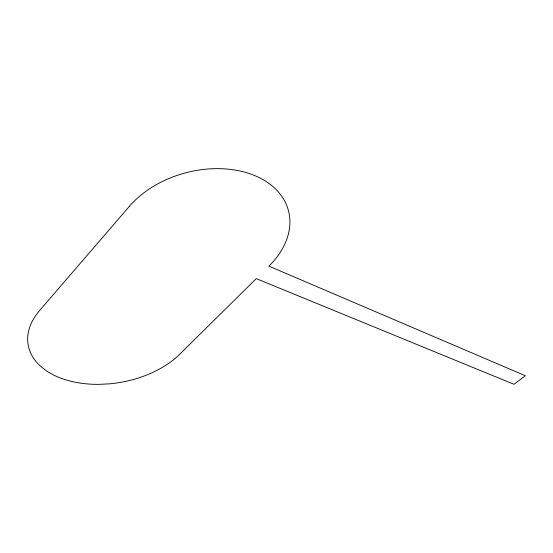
<?xml version="1.0" encoding="UTF-8"?>
<svg xmlns="http://www.w3.org/2000/svg" width="553" height="553" viewBox="0 0 553 553"><rect width="100%" height="100%" fill="white"/><g stroke="black" fill="none" stroke-linecap="round" stroke-linejoin="round"><path stroke-width="0.83" d="M129.499 206.228L39.664 310.475A84.692 52.791 -9.9 0 0 39.387 365.16L45.505 370.192A84.692 52.791 -9.9 0 0 98.787 384.363L109.045 383.872A84.692 52.791 -9.9 0 0 179.684 354.273L256.267 278.622L513.979 384.3L525.35 375.75L268.91 266.131A89.738 62.8 -14.8 0 0 255.68 175.978A89.738 62.8 -14.8 0 0 129.499 206.228"/></g></svg>
